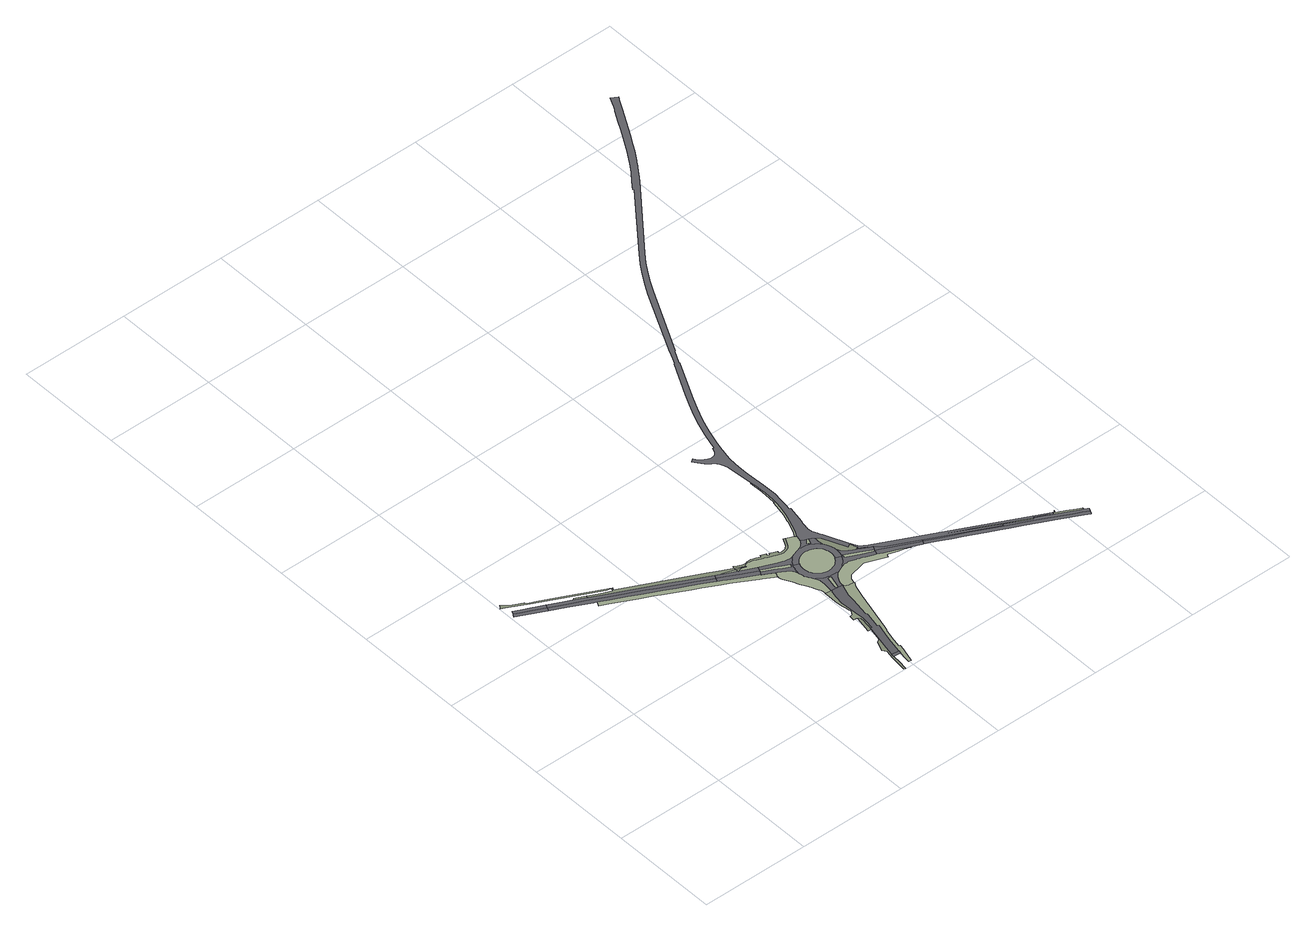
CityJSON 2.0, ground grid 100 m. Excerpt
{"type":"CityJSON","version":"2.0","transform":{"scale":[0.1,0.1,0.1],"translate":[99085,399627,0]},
"CityObjects":{
"road1":{"type":"Road","geometry":[{"type":"MultiSurface","lod":"2","boundaries":[[[0,1,2,3,4,5,6,7,8,9,10,11,12,13]]],"semantics":{"surfaces":[{"type":"TrafficArea","roadType":"Carriageway","function":"Rijstrook, Rijbaan Regionale weg (v)","administrator":"Noord-Brabant (P)"}],"values":[0]}}]},
"road2":{"type":"Road","geometry":[{"type":"MultiSurface","lod":"2","boundaries":[[[14,15,16,17,18,19,4,3,2,1,0,13,20,21,22]]],"semantics":{"surfaces":[{"type":"TrafficArea","roadType":"Carriageway","function":"Rijstrook, Rijbaan Regionale weg (v)","administrator":"Noord-Brabant (P)"}],"values":[0]}}]},
"road3":{"type":"Road","geometry":[{"type":"MultiSurface","lod":"2","boundaries":[[[23,24,25,26,27,28,29,30,31,32,33]]],"semantics":{"surfaces":[{"type":"AuxiliaryTrafficArea","administrator":"Noord-Brabant (P)"}],"values":[0]}}]},
"road4":{"type":"Road","geometry":[{"type":"MultiSurface","lod":"2","boundaries":[[[34,35,36,37,38,39,40,41,42,43,44,45,46,47,48,49,50,51,52,53,54,55,56,57,58,59,60,61,7,6,5,4]]],"semantics":{"surfaces":[{"type":"TrafficArea","roadType":"Carriageway","function":"Rijstrook, Rijbaan Regionale weg (v)","administrator":"Noord-Brabant (P)"}],"values":[0]}}]},
"road5":{"type":"Road","geometry":[{"type":"MultiSurface","lod":"2","boundaries":[[[62,63,64,65,66,67,68,69,70,71,72,46,45,44,43,42,41,40,39,38,37,36,35,34,4,19,18,17,73,74,29,28,27]]],"semantics":{"surfaces":[{"type":"TrafficArea","roadType":"Carriageway","function":"Rijstrook, Rijbaan Regionale weg (v)","administrator":"Noord-Brabant (P)"}],"values":[0]}}]},
"road6":{"type":"Road","geometry":[{"type":"MultiSurface","lod":"2","boundaries":[[[75,76,77,78,79,80,81,82,83,84,85,86,87,88,89,70,69,68,67,66,65,64,63,62,27,26,25,24,23,90,91,92,93,94,95,96,97,98,99,100,101,102,103,104,105,106,107,108,109,110,111,112,113,114,115,116,117,118,119,120,121,122,123,124,125,126,127,128,129,130,131,132,133,134,135,136,137,138,139,140,141,142,143,144,145,146,147,148,149,150,151,152,153,154,155,156,157,158,159,160,161,162,163,164,165,166,167,168,169,170,171,172,173,174,175,176,177,178,179,180,181,182,183,184,185]]],"semantics":{"surfaces":[{"type":"AuxiliaryTrafficArea","administrator":"Halderberge (G)"}],"values":[0]}}]},
"road7":{"type":"Road","geometry":[{"type":"MultiSurface","lod":"2","boundaries":[[[57,56,55,54,53,52,51,50,49,186,187,188,189,190,191,192,193,194,195,196,197,198,199,200,201,202,203,204,205,206,207,208,209,210,211,212,213,58]]],"semantics":{"surfaces":[{"type":"AuxiliaryTrafficArea","administrator":"Noord-Brabant (P)"}],"values":[0]}}]},
"road8":{"type":"Road","geometry":[{"type":"MultiSurface","lod":"2","boundaries":[[[214,215,216,217,218]]],"semantics":{"surfaces":[{"type":"TrafficArea","roadType":"Carriageway","function":"WGD Rijbaan - Lokale weg verkeersdrempel (v)"}],"values":[0]}}]},
"road9":{"type":"Road","geometry":[{"type":"MultiSurface","lod":"2","boundaries":[[[219,220,217,216,215,221,222,223,224,225,226,227,228,229,230,231,232,233,234,235,236,237,238,239,240,241,242,243,244,245]]],"semantics":{"surfaces":[{"type":"AuxiliaryTrafficArea"}],"values":[0]}}]},
"road10":{"type":"Road","geometry":[{"type":"MultiSurface","lod":"2","boundaries":[[[246,247,248,249,250,251,252,191,190,189,188,187,186,49,48,47,46]]],"semantics":{"surfaces":[{"type":"TrafficArea","roadType":"Carriageway","function":"Rijstrook, Rijbaan Regionale weg (v)","administrator":"Noord-Brabant (P)"}],"values":[0]}}]},
"road11":{"type":"Road","geometry":[{"type":"MultiSurface","lod":"2","boundaries":[[[253,254,255,256,257,258,259,260,261,249,248,247,246,46,72,71,70,89]]],"semantics":{"surfaces":[{"type":"TrafficArea","roadType":"Carriageway","function":"Rijstrook, Rijbaan Regionale weg (v)","administrator":"Noord-Brabant (P)"}],"values":[0]}}]},
"road12":{"type":"Road","geometry":[{"type":"MultiSurface","lod":"2","boundaries":[[[262,263,218,217,220,219,245,244,243,242,264,265,266,267,268,269,270,271,272,273,274,275,276,277,278,279,280,281,282,283,284,285,286,287,288,289,290,291,292,293,294,295,296,297,298,299,300,301,302,303,304,305,306]]],"semantics":{"surfaces":[{"type":"TrafficArea","roadType":"Carriageway","function":"WGD Rijbaan - Regionale weg (v)"}],"values":[0]}}]},
"road13":{"type":"Road","geometry":[{"type":"MultiSurface","lod":"2","boundaries":[[[307,308,309,310,311,312,313,314,315,316,317,318,275,274,273,272,271,270,269,268,267,266,265,264,242,241,240,239,238,237,236,235,234,233,319,320,321,322,323,324,325,326,327]]],"semantics":{"surfaces":[{"type":"AuxiliaryTrafficArea","administrator":"Halderberge (G)"}],"values":[0]}}]},
"road14":{"type":"Road","geometry":[{"type":"MultiSurface","lod":"2","boundaries":[[[328,329,330,331,332,333,214,218,263,262,306,305,304,303,302,301,300,299,298,297,296,295,294,293,292,291,290,289,288,287,286,285,284,283,282,334,335,336,337,338,339,340,341,342,343,344,345,346,347,348,349,350]]],"semantics":{"surfaces":[{"type":"AuxiliaryTrafficArea","administrator":"Halderberge (G)"}],"values":[0]}}]},
"road15":{"type":"Road","geometry":[{"type":"MultiSurface","lod":"2","boundaries":[[[351,352,353,354,355,356,357,358,359,360,361,362,363,364,365,366,367,368,369,370,371,372,373,374,375,376,377,378,379,380,381,382,383,384,385,275,318,317,316,315,314,386,387,388,389,390,391,392,393,394,395,396,397,398,399,400,198,197,196,195,194,193,192,191]]],"semantics":{"surfaces":[{"type":"AuxiliaryTrafficArea","administrator":"Noord-Brabant (P)"}],"values":[0]}}]},
"road16":{"type":"Road","geometry":[{"type":"MultiSurface","lod":"2","boundaries":[[[401,402,403,404,405,406,407,408,409,410,364,363,362,361,360,359,358,357,356,355,354,353,352,351,191,252,251,250,411,412,413,414,415,416,417]]],"semantics":{"surfaces":[{"type":"TrafficArea","roadType":"Roundabout","function":"Rijstrook, Rijbaan Regionale weg (v)","administrator":"Noord-Brabant (P)"}],"values":[0]}}]},
"road17":{"type":"Road","geometry":[{"type":"MultiSurface","lod":"2","boundaries":[[[418,419,420,421,422,423,424,425,402,401,417,416,415,414,413,412,411,250,249,261]]],"semantics":{"surfaces":[{"type":"AuxiliaryTrafficArea","administrator":"Noord-Brabant (P)"}],"values":[0]}}]},
"road18":{"type":"Road","geometry":[{"type":"MultiSurface","lod":"2","boundaries":[[[426,427,428,429,430,431,432,433,434,435,436,437,438,439,440,441,442,443,444,445,446,447,448,449,450,451,452,453,454,455,456,457,458,459,460,461]]],"semantics":{"surfaces":[{"type":"AuxiliaryTrafficArea","administrator":"Halderberge (G)"}],"values":[0]}}]},
"road19":{"type":"Road","geometry":[{"type":"MultiSurface","lod":"2","boundaries":[[[82,81,80,79,78,77,76,75,185,184,183,182,181,180,179,178,177,176,175,174,173,172,171,170,169,168,167,166,165,164,163,162,161,160,159,158,157,156,155,154,153,152,151,150,149,148,147,146,145,144,143,142,462,463,464,465,466,467,468,469,470,471,472,473,474,475,476,477,478,479,480,481,482,483,484,485,486,487,488,489,490,491,492,493,494,495,496,497,498,499,500,258,257,256,255,254,253,89,88,87,86,85,84,83]]],"semantics":{"surfaces":[{"type":"AuxiliaryTrafficArea","administrator":"Noord-Brabant (P)"}],"values":[0]}}]},
"road20":{"type":"Road","geometry":[{"type":"MultiSurface","lod":"2","boundaries":[[[498,497,496,495,494,493,492,491,490,501,502,503,504,505,506,404,403,402,425,424,423,422,421,420,419,418,261,260,259,258,500,499]]],"semantics":{"surfaces":[{"type":"TrafficArea","roadType":"Roundabout","function":"Rijstrook, Rijbaan Regionale weg (v)","administrator":"Noord-Brabant (P)"}],"values":[0]}}]},
"road21":{"type":"Road","geometry":[{"type":"MultiSurface","lod":"2","boundaries":[[[507,508,509,510,511,512,513,514,515,516,278,277,276,275,385,384,383,382,381,380,379,378,377,376,375,517,518,519,520,521,522,523,524,525]]],"semantics":{"surfaces":[{"type":"TrafficArea","roadType":"Roundabout","function":"Rijstrook, Rijbaan Lokale weg (v)","administrator":"Noord-Brabant (P)"}],"values":[0]}}]},
"road22":{"type":"Road","geometry":[{"type":"MultiSurface","lod":"2","boundaries":[[[526,527,528,529,530,531,532,516,515,514,513,512,511,510,509,508,507,525]]],"semantics":{"surfaces":[{"type":"AuxiliaryTrafficArea","administrator":"Noord-Brabant (P)"}],"values":[0]}}]},
"road23":{"type":"Road","geometry":[{"type":"MultiSurface","lod":"2","boundaries":[[[533,534,535,536,537,538,539,540,541,542,543,281,280,279,278,516,532,531,530,529,528,527,526,525,524,544,545,546,547,548,549,550]]],"semantics":{"surfaces":[{"type":"TrafficArea","roadType":"Roundabout","function":"Rijstrook, Rijbaan Lokale weg (v)","administrator":"Noord-Brabant (P)"}],"values":[0]}}]},
"road24":{"type":"Road","geometry":[{"type":"MultiSurface","lod":"2","boundaries":[[[551,552,553,554,555,556,557,558,559,560,561,562,563,564,565,566,567,568,569,570,571,572,573,574,575,576,577,578,579,580,581,582,583,584,585,586,587,588,589,590,591,592,593,594,595,596,597,598,599,600,550,549,548,547,546,545,544,524,523,522,521,520,519,518,517,375,374,373,372,371,370,369,368,367,366,365,364,410,409,408,407,406,405,404,601]]],"semantics":{"surfaces":[{"type":"TrafficArea","roadType":"Roundabout","function":"Rijstrook, Rijbaan Regionale weg (v)","administrator":"Noord-Brabant (P)"}],"values":[0]}}]},
"road25":{"type":"Road","geometry":[{"type":"MultiSurface","lod":"2","boundaries":[[[602,603,604,605,606,607,608,609,610,611,612,613,614,615,616,617,618,619,620,621,622,623,624,625,626,627,628,629,630,585,584,583,582,581,580,579,578,577,576,575,574,573,572,571,570,569,568,567,566,565,564,563,562,561,560,559,558,557,556,555,554,553,552,551,601]]],"semantics":{"surfaces":[{"type":"AuxiliaryTrafficArea","administrator":"Noord-Brabant (P)"}],"values":[0]}}]},
"road26":{"type":"Road","geometry":[{"type":"MultiSurface","lod":"2","boundaries":[[[631,632,633,634,635,636,637,638,639,640,641,642,643,586,585,630,629,628,627,626,625,624,623,622,621,620,619,618,617,616,615,614,613,612,611,610,609,608,607,606,605,604,603,602,601,404,506,505,504,503,502,501,490,489,488,487,486,485,484,483,482,481,644,645,646,647,648,649,650,651,652,653,654,655,656,657,658]]],"semantics":{"surfaces":[{"type":"TrafficArea","roadType":"Roundabout","function":"Rijstrook, Rijbaan Regionale weg (v)","administrator":"Noord-Brabant (P)"}],"values":[0]}}]},
"road27":{"type":"Road","geometry":[{"type":"MultiSurface","lod":"2","boundaries":[[[659,660,661,662,663,664,665,666,667,668,669,650,649,648,647,646,645,644,481,480,479,478,477,476,475,474,670,671,672,673,674]]],"semantics":{"surfaces":[{"type":"TrafficArea","roadType":"Roundabout","function":"Rijstrook, Rijbaan Lokale weg (v)","administrator":"Noord-Brabant (P)"}],"values":[0]}}]},
"road28":{"type":"Road","geometry":[{"type":"MultiSurface","lod":"2","boundaries":[[[675,676,677,678,679,667,666,665,664,663,662,661,660,659,674,673]]],"semantics":{"surfaces":[{"type":"AuxiliaryTrafficArea","administrator":"Noord-Brabant (P)"}],"values":[0]}}]},
"road29":{"type":"Road","geometry":[{"type":"MultiSurface","lod":"2","boundaries":[[[680,681,682,683,684,685,658,657,656,655,654,653,652,651,650,669,668,667,679,678,677,676,675,673,686,687,688]]],"semantics":{"surfaces":[{"type":"TrafficArea","roadType":"Roundabout","function":"Rijstrook, Rijbaan Lokale weg (v)","administrator":"Noord-Brabant (P)"}],"values":[0]}}]},
"road30":{"type":"Road","geometry":[{"type":"MultiSurface","lod":"2","boundaries":[[[689,690,691,692,693,694,695,696,697,698,699,700,701,702,703,704,705,706,707,708,709,710,592,591,590,589,588,587,586,711,712,713,714,715,716,717,718]]],"semantics":{"surfaces":[{"type":"TrafficArea","roadType":"Roundabout","function":"Rijstrook, Rijbaan Regionale weg (v)","administrator":"Noord-Brabant (P)"}],"values":[0]}}]},
"road31":{"type":"Road","geometry":[{"type":"MultiSurface","lod":"2","boundaries":[[[719,720,721,722,723,724,725,726,727,728,729,730,731,732,733,734,735,341,340,339,338,337,336,335,334,282,281,543,542,541,540,539,538,537,536,535,534,533,550,600,599,598,597,596,595,594,593,592,710,709,708,707,706,705,704,703,702,701,700,699,698,697,696,695,694,736,737,738,739,740,741,742,743,744,745,746,747,748,749,750,751,752]]],"semantics":{"surfaces":[{"type":"AuxiliaryTrafficArea","administrator":"Noord-Brabant (P)"}],"values":[0]}}]},
"road32":{"type":"Road","geometry":[{"type":"MultiSurface","lod":"2","boundaries":[[[714,713,753,754,755,756,757,758,759,760,692,691,690,689,718,717,716,715]]],"semantics":{"surfaces":[{"type":"AuxiliaryTrafficArea","administrator":"Noord-Brabant (P)"}],"values":[0]}}]},
"road33":{"type":"Road","geometry":[{"type":"MultiSurface","lod":"2","boundaries":[[[761,762,763,764,765,766,767,768,769,770,771,772,773,774,775,776,777,778,779,780,781,782,783,784,785,786,787,788,789,790,791,792,793,794,795]]],"semantics":{"surfaces":[{"type":"AuxiliaryTrafficArea","administrator":"Halderberge (G)"}],"values":[0]}}]},
"road34":{"type":"Road","geometry":[{"type":"MultiSurface","lod":"2","boundaries":[[[796,797,798,799,760,759,758,757,756,755,754,753,713,712,711,586,643,642,641,640,639,638,637,800,801,802,803,804,805,806,807,808,809,810]]],"semantics":{"surfaces":[{"type":"TrafficArea","roadType":"Roundabout","function":"Rijstrook, Rijbaan Regionale weg (v)","administrator":"Noord-Brabant (P)"}],"values":[0]}}]},
"road35":{"type":"Road","geometry":[{"type":"MultiSurface","lod":"2","boundaries":[[[807,806,805,804,803,802,801,800,637,636,635,634,633,632,631,658,685,684,683,682,681,680,688,811,812,813,814,815,816,817,818,819,820,821,822,823,824,825,826,827,828,829,830,831,832,833,834,835,836,837,838,839,797,796,810,809,808]]],"semantics":{"surfaces":[{"type":"AuxiliaryTrafficArea","administrator":"Noord-Brabant (P)"}],"values":[0]}}]},
"road36":{"type":"Road","geometry":[{"type":"MultiSurface","lod":"2","boundaries":[[[840,841,842,843,844,845,846,847,848,849,850,851,852,853,854,855,856,857,858,859,860,861,862,863,864]]],"semantics":{"surfaces":[{"type":"AuxiliaryTrafficArea","administrator":"Halderberge (G)"}],"values":[0]}}]},
"road37":{"type":"Road","geometry":[{"type":"MultiSurface","lod":"2","boundaries":[[[865,866,867,868,869,870,871,872,873,874,875,876,739,738,737,736,694,693,692,760]]],"semantics":{"surfaces":[{"type":"TrafficArea","roadType":"Carriageway","function":"Rijstrook, Rijbaan Regionale weg (v)","administrator":"Noord-Brabant (P)"}],"values":[0]}}]},
"road38":{"type":"Road","geometry":[{"type":"MultiSurface","lod":"2","boundaries":[[[877,878,879,880,881,882,883,884,870,869,868,867,866,865,760,799,798,797,839]]],"semantics":{"surfaces":[{"type":"TrafficArea","roadType":"Carriageway","function":"Rijstrook, Rijbaan Regionale weg (v)","administrator":"Noord-Brabant (P)"}],"values":[0]}}]},
"road39":{"type":"Road","geometry":[{"type":"MultiSurface","lod":"2","boundaries":[[[885,886,887,888,889,890,891,892,893,894,895,896,897,898,882,881,880,879,878,877,839,838,837,836,835,834,833,832]]],"semantics":{"surfaces":[{"type":"AuxiliaryTrafficArea"}],"values":[0]}}]},
"road40":{"type":"Road","geometry":[{"type":"MultiSurface","lod":"2","boundaries":[[[899,900,901,902,903,904,905,906,907,908,909,910,911,912,913,914,915,916,917,918,919,920,921,922,923,924,873,872,871,870]]],"semantics":{"surfaces":[{"type":"TrafficArea","roadType":"Carriageway","function":"Rijstrook, Rijbaan Regionale weg (v)","administrator":"Noord-Brabant (P)"}],"values":[0]}}]},
"road41":{"type":"Road","geometry":[{"type":"MultiSurface","lod":"2","boundaries":[[[898,897,896,895,894,893,892,891,925,926,927,928,929,930,931,932,933,934,935,936,909,908,907,906,905,904,903,902,901,900,899,870,884,883,882]]],"semantics":{"surfaces":[{"type":"TrafficArea","roadType":"Carriageway","function":"Rijstrook, Rijbaan Regionale weg (v)","administrator":"Noord-Brabant (P)"}],"values":[0]}}]},
"road42":{"type":"Road","geometry":[{"type":"MultiSurface","lod":"2","boundaries":[[[937,938,939,932,931,930,929,928,927,926,925,891,890,940,941,942,943,944,945,946]]],"semantics":{"surfaces":[{"type":"AuxiliaryTrafficArea","administrator":"Noord-Brabant (P)"}],"values":[0]}}]},
"road43":{"type":"Road","geometry":[{"type":"MultiSurface","lod":"2","boundaries":[[[947,948,949,950,951,952,953,954,955,956,957,958,959,960,961,962,963,964,965,966,967,968,969,970,971,972,973,974,975,976,977,978,979,980,981,982,983,984,944,943,942,941,940,890,889,888,887,886,885,832,831,830,829,828,827,826,825,824,823,822,821,820,819,818,817,816,815,814,813,812,811,688,687,686,673,672,671,670,474,473,472,471,470,469,985,845,844,843,842,841,840,864,863,862,861,860,859,986,987,988,989,990,991,992,993,994,995,996,997,998,999,1000,1001,1002,1003,1004,1005,1006,1007,1008,1009,1010,1011,1012,1013,1014,1015,1016,1017,1018,1019,1020,1021,1022,1023,1024,1025,1026,1027,1028,1029,1030,1031,1032,1033,1034,1035,1036,1037,1038,1039,1040,1041,1042,1043,1044,1045,1046,1047,1048,1049,1050,1051,1052,1053,1054,1055,1056,1057,1058,1059,1060,1061,1062,1063,1064,1065,1066,1067,1068,1069,1070,1071,1072,1073,1074,1075,1076,1077,1078,1079,1080,1081,1082,1083,1084,1085,1086,1087,1088,1089,1090,1091,1092,1093,1094,1095,1096,1097,1098,1099,1100,1101,1102,1103,1104,1105,1106,1107,1108,1109,1110,1111,1112,1113,1114,1115,1116,1117,1118,1119,1120,1121,1122,1123,1124,1125,1126,1127]]],"semantics":{"surfaces":[{"type":"TrafficArea","roadType":"Carriageway","function":"WGD Rijbaan - Lokale weg (v)"}],"values":[0]}}]}
},
"vertices":[
[35,2439,31],[94,2409,32],[166,2374,31],[245,2335,32],[267,2324,32],[266,2322,33],[254,2296,32],[253,2294,32],[234,2304,32],[130,2355,31],[8,2415,31],[9,2418,31],[23,2443,32],[24,2445,31],
[103,2442,31],[168,2410,32],[229,2381,32],[282,2354,33],[281,2351,33],[268,2325,33],[25,2446,32],[38,2471,32],[40,2473,31],
[589,2222,33],[587,2221,33],[584,2216,33],[584,2213,34],[585,2204,34],[534,2230,34],[477,2258,33],[489,2260,33],[491,2263,33],[493,2267,32],[494,2271,32],
[353,2281,33],[462,2226,34],[553,2181,35],[663,2127,35],[767,2074,35],[879,2018,35],[979,1968,35],[1055,1929,35],[1132,1889,35],[1241,1833,35],[1340,1782,35],[1434,1733,35],[1470,1714,35],[1469,1712,35],[1455,1687,35],[1453,1684,35],[1360,1734,35],[1255,1787,35],[1165,1833,35],[1072,1881,34],[996,1920,35],[894,1972,34],[821,2009,34],[695,2072,34],[604,2116,34],[578,2129,34],[470,2184,34],[386,2227,33],
[728,2132,34],[831,2081,34],[948,2021,34],[1063,1963,34],[1161,1914,35],[1254,1864,35],[1340,1820,35],[1442,1767,35],[1486,1744,35],[1484,1740,35],[1470,1715,36],[303,2343,33],[402,2295,33],
[1649,1700,33],[1648,1697,34],[1652,1695,33],[1680,1682,0],[1697,1674,36],[1706,1669,36],[1726,1662,36],[1734,1660,36],[1733,1657,36],[1733,1656,36],[1685,1672,36],[1571,1710,37],[1533,1722,37],[1524,1725,36],[1524,1723,35],[594,2220,32],[693,2171,33],[776,2131,33],[778,2134,32],[792,2163,32],[766,2196,0],[221,2468,0],[44,2562,0],[28,2571,0],[12,2582,0],[22,2596,0],[35,2613,0],[47,2601,0],[72,2579,0],[91,2564,0],[112,2551,0],[194,2506,0],[191,2501,0],[228,2483,0],[279,2457,0],[453,2371,0],[577,2309,0],[822,2186,0],[812,2169,0],[1481,1835,0],[1570,1790,0],[1753,1699,0],[1772,1697,35],[1791,1696,37],[1814,1694,37],[1834,1689,37],[1856,1679,37],[1876,1670,37],[1891,1663,37],[1900,1684,37],[1945,1664,37],[1938,1645,37],[1959,1636,37],[1968,1655,37],[2033,1628,37],[2025,1609,37],[2038,1605,37],[2052,1603,37],[2064,1604,37],[2074,1606,37],[2086,1609,36],[2096,1614,36],[2104,1619,36],[2120,1634,36],[2129,1648,36],[2161,1711,33],[2176,1703,33],[2177,1702,33],[2145,1640,34],[2141,1633,34],[2137,1626,34],[2132,1619,35],[2127,1614,34],[2122,1610,34],[2119,1606,34],[2113,1601,34],[2106,1598,35],[2099,1595,35],[2092,1591,35],[2084,1589,35],[2076,1587,35],[2068,1585,35],[2061,1585,35],[2053,1584,35],[2045,1585,35],[2037,1586,35],[2029,1588,35],[2022,1590,35],[1994,1601,35],[1975,1608,35],[1948,1620,35],[1934,1626,35],[1916,1634,36],[1907,1638,36],[1899,1642,35],[1852,1662,35],[1833,1670,35],[1826,1673,36],[1813,1677,35],[1806,1679,35],[1796,1680,35],[1777,1683,35],[1767,1685,35],[1757,1687,35],[1747,1689,34],[1739,1690,35],[1739,1690,34],[1731,1691,33],[1723,1694,34],[1674,1720,33],[1662,1726,33],
[1457,1682,35],[1497,1660,35],[1505,1656,35],[1622,1590,36],[1749,1519,36],[1759,1513,36],[1758,1510,35],[1767,1505,37],[1808,1481,37],[1858,1452,37],[1848,1431,35],[1845,1417,35],[1844,1409,35],[1735,1472,36],[1717,1482,36],[1613,1542,36],[1510,1600,35],[1455,1630,35],[1432,1642,35],[1315,1704,35],[1244,1741,35],[1137,1796,35],[1030,1851,35],[976,1879,35],[869,1933,35],[761,1987,35],[654,2041,34],[583,2076,34],
[2017,161,0],[1951,168,0],[1953,182,0],[1954,195,0],[2021,186,0],
[1962,247,0],[1962,248,0],[1943,99,0],[1930,7,0],[1915,9,0],[1934,161,0],[1947,243,0],[1922,281,0],[1938,343,34],[1960,357,34],[1969,363,33],[1995,488,31],[1969,493,32],[2002,651,33],[2009,683,0],[2018,680,0],[2024,677,0],[2030,672,0],[2035,668,0],[2040,662,0],[2037,624,0],[2032,584,0],[2027,550,0],[2023,531,0],[2022,528,0],[2017,506,0],[1984,351,0],
[1506,1694,35],[1544,1674,36],[1640,1624,36],[1780,1552,37],[1779,1551,37],[1774,1540,36],[1760,1515,36],
[1536,1717,36],[1587,1690,36],[1643,1663,36],[1723,1626,36],[1795,1594,36],[1796,1594,36],[1796,1591,36],[1785,1565,36],[1780,1554,37],
[2039,273,0],[2021,188,0],[2042,526,0],[2044,539,0],[2054,606,0],[2057,659,0],[2056,702,0],[2054,741,0],[2051,795,0],[2048,837,0],[2046,886,0],[2045,888,0],[2047,956,17],[2052,1024,33],[2093,1019,34],[2105,1018,35],[2112,1017,35],[2120,1016,35],[2158,1011,34],[2160,1011,34],[2162,1010,34],[2146,922,0],[2136,855,0],[2109,679,0],[2109,678,0],[2109,677,0],[2109,676,0],[2110,675,0],[2111,674,0],[2112,674,0],[2113,674,0],[2114,674,0],[2115,674,0],[2115,675,0],[2116,675,0],[2116,676,0],[2117,676,0],[2117,677,0],[2117,678,0],[2113,648,0],[2086,517,0],[2085,515,0],[2099,512,0],[2071,408,0],[2054,341,0],
[2018,749,32],[2015,773,30],[2009,801,30],[2001,841,31],[1998,870,31],[1996,902,31],[1998,953,31],[2000,1030,32],[2015,1028,33],[2041,1025,33],[2043,1025,34],[2050,1024,34],[2004,684,0],[1999,684,0],[1992,685,0],[1996,732,0],[2003,731,0],[2010,732,0],[2017,733,0],[2018,733,0],[2018,734,0],
[2060,186,0],[2032,89,0],[2025,56,0],[2023,44,0],[2001,50,0],[2007,99,0],[2163,1009,34],[2166,1003,33],[2172,996,33],[2180,991,32],[2201,986,31],[2225,982,30],[2227,981,32],[2245,978,32],[2252,976,32],[2248,960,0],[2218,851,0],[2116,467,0],[2107,430,0],[2104,431,0],[2081,343,0],[2056,234,0],[2071,230,0],
[1860,1455,36],[1874,1447,36],[1895,1434,36],[1900,1431,36],[1936,1410,37],[1943,1404,37],[1952,1397,37],[1963,1386,37],[1969,1377,37],[1974,1369,37],[1978,1360,38],[1982,1351,38],[1986,1338,38],[1989,1326,38],[1991,1313,38],[1993,1302,38],[1995,1292,38],[1998,1281,38],[2003,1269,38],[2008,1258,38],[2012,1248,38],[2019,1237,38],[2025,1228,38],[2034,1216,38],[2042,1202,38],[2049,1189,38],[2054,1175,38],[2057,1164,37],[2059,1154,37],[2061,1141,36],[2061,1131,36],[2061,1119,36],[2060,1101,35],[2056,1069,34],[2053,1035,33],[2000,1040,33],[1999,1049,33],[1997,1064,33],[1995,1074,33],[1990,1090,33],[1983,1105,33],[1972,1128,33],[1967,1138,33],[1942,1187,34],[1916,1237,34],[1890,1291,35],[1860,1349,35],[1853,1362,35],[1847,1377,35],[1844,1395,35],
[1997,1423,38],[2004,1437,38],[2013,1433,37],[2015,1432,38],[2012,1427,38],[2006,1415,38],[2006,1409,38],[2001,1395,38],[1996,1376,38],[1994,1355,38],[1779,1547,36],[1780,1544,36],[1782,1540,36],[1875,1489,37],[1890,1481,37],[1902,1474,37],[1915,1467,37],
[1783,1556,36],[1788,1558,37],[1794,1557,37],[1853,1528,37],[1887,1512,37],[1903,1504,37],[1929,1491,37],[2011,1451,38],
[2102,889,0],[2102,887,0],[2101,886,0],[2100,884,0],[2099,883,0],[2098,882,0],[2096,881,0],[2095,881,0],[2093,880,0],[2092,880,0],[2090,880,0],[2088,881,0],[2087,882,0],[2085,883,0],[2084,884,0],[2083,885,0],[2083,887,0],[2082,888,0],[2082,890,0],[2082,892,0],[2087,921,0],[2089,928,0],[2092,934,0],[2096,940,0],[2101,945,0],[2102,945,0],[2103,945,0],[2104,945,0],[2105,945,0],[2106,944,0],[2107,944,0],[2107,943,0],[2108,942,0],[2108,941,0],[2108,940,0],[2108,939,0],
[2178,1702,33],[2226,1678,35],[2236,1672,35],[2243,1667,35],[2249,1662,35],[2253,1655,36],[2255,1648,36],[2255,1639,36],[2255,1636,36],[2254,1632,36],[2251,1623,36],[2247,1616,36],[2243,1608,36],[2242,1605,36],[2232,1589,36],[2221,1576,37],[2211,1566,37],[2200,1557,37],[2189,1550,38],[2174,1543,38],[2165,1540,38],[2150,1536,38],[2140,1534,38],[2127,1531,38],[2129,1529,38],[2117,1524,38],[2102,1518,38],[2095,1516,38],[2090,1514,38],[2083,1512,38],[2066,1509,37],[2052,1506,37],[2043,1506,37],[2037,1506,37],[2020,1508,37],[2002,1511,37],[1981,1519,36],[1946,1533,36],[1924,1542,36],
[2079,1503,38],[2060,1490,38],[2047,1477,38],[2034,1463,38],[2025,1448,38],[2019,1439,38],
[2121,1143,38],[2113,1108,37],[2105,1073,35],[2103,1056,35],[2102,1041,35],[2104,1025,35],[2105,1022,35],[2107,1020,35],[2110,1018,35],[2112,1018,35],[2054,1198,38],[2071,1184,38],[2087,1172,38],[2105,1164,38],[2121,1157,38],[2127,1155,38],[2137,1152,39],[2139,1151,38],[2136,1139,38],
[2151,1135,38],[2142,1102,37],[2136,1076,36],[2126,1039,35],[2122,1023,35],[2120,1019,35],[2115,1017,35],
[2226,1137,38],[2219,1133,38],[2212,1128,38],[2205,1121,37],[2202,1117,37],[2193,1107,37],[2188,1099,37],[2185,1093,36],[2182,1087,36],[2175,1070,35],[2168,1046,34],[2147,1149,38],[2157,1147,38],[2161,1147,38],[2184,1146,38],[2202,1146,38],[2217,1148,38],[2233,1142,38],
[2062,1401,39],[2058,1391,39],[2054,1380,39],[2051,1367,39],[2049,1353,39],[2048,1335,39],[2050,1318,39],[2054,1301,39],[2059,1287,39],[2065,1275,39],[2071,1264,39],[2079,1253,39],[2090,1241,39],[2101,1231,39],[2109,1224,39],[2119,1219,39],[2131,1212,39],[2144,1207,39],[2158,1204,39],[2171,1201,39],[2181,1200,39],[2191,1200,39],[2204,1201,39],[2216,1202,39],[2225,1205,39],[2237,1208,39],[2249,1213,39],[2260,1219,39],[2270,1225,39],[2279,1232,39],[2286,1239,39],[2296,1249,39],[2304,1260,39],[2312,1273,39],[2315,1279,39],[2365,1256,38],[2363,1251,38],[2356,1239,38],[2341,1216,38],[2326,1200,38],[2303,1182,38],[2287,1168,38],[2278,1165,38],[2267,1159,38],[2260,1156,38],[2261,1154,38],[2254,1152,38],[2245,1148,38],[2237,1145,38],[2234,1142,38],[2064,1406,39],
[2067,1412,39],[2074,1421,39],[2081,1430,39],[2088,1439,39],[2096,1447,39],[2104,1453,39],[2111,1458,39],[2125,1466,39],[2141,1473,39],[2158,1478,39],[2176,1481,39],[2194,1481,39],[2209,1480,39],[2227,1476,39],[2246,1470,39],[2262,1462,39],[2279,1450,39],[2289,1440,39],[2297,1431,39],[2308,1417,39],[2315,1404,39],[2321,1389,39],[2327,1370,39],[2329,1356,39],[2329,1340,39],[2329,1327,39],[2327,1314,39],[2323,1299,39],[2319,1287,39],
[2358,1447,38],[2365,1434,38],[2371,1420,38],[2376,1408,38],[2380,1396,38],[2384,1380,38],[2387,1366,38],[2384,1332,38],[2382,1317,38],[2379,1297,38],[2374,1278,38],[2373,1273,38],[2370,1265,38],[2187,1537,38],[2202,1536,38],[2220,1534,38],[2242,1530,38],[2246,1529,38],[2256,1526,38],[2265,1522,38],[2268,1521,38],[2275,1517,38],[2282,1514,38],[2305,1500,38],[2320,1488,38],[2334,1473,38],[2341,1464,38],[2354,1456,38],
[2289,1582,37],[2286,1581,37],[2280,1578,37],[2275,1572,37],[2270,1567,37],[2266,1560,37],[2261,1552,37],[2255,1540,38],[2270,1534,38],[2269,1533,38],[2266,1524,38],[2246,1606,36],[2276,1591,36],[2287,1586,36],[2296,1581,37],[2292,1583,37],
[2299,1578,37],[2301,1573,37],[2300,1569,37],[2292,1548,37],[2284,1528,38],
[2345,1535,37],[2343,1515,37],[2344,1498,38],[2345,1486,38],[2348,1476,38],[2352,1462,38],[2303,1578,36],[2346,1557,36],[2349,1555,36],
[2592,1136,37],[2596,1136,37],[2599,1136,37],[2603,1139,37],[2599,1130,37],[2590,1101,36],[2567,1110,36],[2506,1133,36],[2479,1144,36],[2457,1151,36],[2436,1159,36],[2429,1161,36],[2400,1171,37],[2383,1176,37],[2367,1180,37],[2363,1180,37],[2360,1181,37],[2348,1180,37],[2333,1179,37],[2320,1178,38],[2308,1175,38],[2297,1172,37],[2368,1255,38],[2377,1251,38],[2378,1250,38],[2371,1236,38],[2452,1198,37],[2471,1190,36],[2475,1188,36],[2493,1180,36],
[2638,1028,37],[2634,1018,38],[2449,1090,36],[2436,1088,36],[2419,1083,36],[2400,1078,36],[2367,1071,36],[2334,1067,35],[2320,1064,34],[2313,1063,33],[2294,1058,33],[2283,1050,33],[2272,1040,33],[2267,1033,33],[2262,1025,33],[2258,1016,33],[2252,998,33],[2638,1079,36],[2715,1045,37],[2780,1015,37],[2809,1002,37],[2807,998,37],[2817,993,38],[2840,982,38],[2840,980,38],[2835,982,39],[2826,987,39],[2816,991,39],[2807,995,39],[2798,998,39],[2731,1017,38],[2645,1043,37],[2644,1043,37],[2644,1042,37],
[2384,1264,38],[2464,1224,37],[2486,1213,37],[2504,1204,36],[2599,1156,37],[2604,1152,37],[2604,1147,37],[2604,1142,37],
[2347,1688,0],[2346,1687,0],[2345,1686,0],[2344,1685,0],[2343,1685,0],[2342,1685,0],[2341,1685,0],[2340,1685,0],[2339,1686,0],[2338,1686,0],[2337,1687,0],[2337,1688,0],[2336,1688,0],[2336,1689,0],[2338,1723,0],[2339,1724,0],[2340,1726,0],[2341,1727,0],[2342,1728,0],[2343,1729,0],[2345,1729,0],[2346,1730,0],[2348,1730,0],[2349,1730,0],[2351,1729,0],[2352,1729,0],[2354,1728,0],[2355,1727,0],[2356,1725,0],[2356,1724,0],[2357,1723,0],[2357,1721,0],[2357,1719,0],[2357,1718,0],[2357,1716,0],
[2600,1195,36],[2625,1182,36],[2624,1179,36],[2610,1154,37],[2390,1352,37],[2394,1341,37],[2399,1328,37],[2404,1319,37],[2413,1307,37],[2420,1298,36],[2432,1287,36],[2449,1276,36],[2480,1260,36],[2502,1248,36],[2517,1240,36],
[2351,1559,32],[2354,1563,27],[2357,1566,23],[2360,1569,18],[2364,1571,14],[2368,1572,9],[2373,1573,5],[2377,1573,0],[2382,1573,0],[2387,1571,0],[2392,1569,0],[2396,1566,0],[2399,1563,0],[2402,1559,0],[2405,1554,0],[2454,1444,0],[2502,1335,0],[2505,1328,36],[2508,1321,36],[2521,1291,36],[2519,1285,36],[2530,1263,36],[2527,1258,36],[2523,1251,36],[2524,1250,36],[2523,1246,37],[2521,1242,37],[2631,1182,37],[2631,1179,36],
[2412,2065,0],[2399,1994,0],[2380,1924,0],[2357,1856,0],[2315,1743,0],[2286,1693,0],[2269,1702,0],[2290,1737,0],[2307,1775,0],[2337,1855,0],[2342,1869,0],[2364,1939,0],[2381,2010,0],[2390,2052,0],[2396,2094,0],[2406,2090,0],[2406,2100,0],[2412,2245,0],[2408,2375,0],[2416,2377,0],[2421,2325,0],[2423,2273,0],[2423,2217,0],[2422,2162,0],[2420,2136,0],
[2654,1118,37],[2735,1080,38],[2807,1045,38],[2847,1026,38],[2929,986,39],[2953,975,39],[2953,973,39],[2940,948,39],[2938,944,38],[2925,950,38],[2854,982,38],[2823,996,38],
[2680,1153,36],[2758,1111,37],[2821,1079,37],[2884,1047,38],[2922,1028,38],[2968,1006,38],[2967,1003,39],[2954,976,39],
[2532,1268,0],[2559,1244,0],[2588,1223,0],[2619,1205,0],[3786,618,0],[3781,614,39],[3772,608,40],[3682,652,40],[3573,708,40],[3478,756,40],[3396,797,39],[3305,841,39],[3184,901,39],[3065,960,39],
[3078,915,39],[3292,811,40],[3462,727,41],[3605,656,40],[3671,623,40],[3752,581,41],[3852,530,42],[3942,484,42],[4033,438,42],[4100,404,42],[4152,377,42],[4151,375,42],[4138,350,41],[4137,348,41],[4087,374,41],[3901,469,41],[3783,528,40],[3657,591,40],[3548,643,40],[3483,677,40],[3389,723,40],[3308,764,40],[3225,806,39],[3139,848,39],[3049,891,39],[2989,920,39],
[3784,602,40],[3862,562,40],[3893,545,40],[3929,527,41],[4031,475,41],[4080,450,41],[4101,440,41],[4130,425,41],[4158,410,41],[4167,405,41],[4166,404,41],[4153,378,42],
[4016,503,40],[4096,463,39],[4132,444,39],[3788,610,39],[3899,555,39],[3904,559,0],[3931,545,0],[3943,569,0],[3949,565,38],[3939,544,39],
[2419,1791,0],[2414,1771,0],[2412,1762,0],[2409,1747,0],[2407,1735,0],[2406,1729,0],[2404,1721,0],[2403,1712,0],[2403,1707,0],[2402,1698,0],[2401,1694,0],[2401,1687,0],[2401,1681,0],[2401,1678,0],[2401,1674,0],[2402,1670,0],[2402,1668,0],[2403,1665,0],[2405,1659,0],[2409,1646,0],[2411,1640,0],[2414,1632,0],[2416,1628,0],[2421,1618,0],[2423,1613,0],[2428,1604,0],[2433,1595,0],[2443,1576,0],[2448,1564,0],[2479,1493,0],[2556,1319,0],[2559,1318,0],[2567,1303,0],[2576,1290,0],[2588,1278,0],[2601,1269,0],[2616,1261,0],[3954,589,0],[2256,1641,35],[2396,2625,0],[2396,2626,0],[2391,2649,0],[2384,2671,0],[2373,2693,0],[2360,2712,0],[2345,2729,0],[2327,2744,0],[2287,2779,0],[2252,2819,0],[2238,2839,0],[2225,2859,0],[2224,2861,0],[2253,2881,0],[2265,2862,0],[2279,2845,0],[2295,2830,0],[2319,2814,0],[2345,2801,0],[2372,2792,0],[2384,2793,0],[2394,2796,0],[2405,2800,0],[2414,2807,0],[2422,2814,0],[2429,2823,0],[2434,2833,0],[2442,2850,0],[2447,2869,0],[2460,2866,0],[2472,2916,0],[2506,3030,0],[2545,3143,0],[2589,3253,0],[2638,3362,0],[2691,3468,0],[2854,3787,0],[2855,3786,0],[2856,3786,0],[2857,3786,0],[2858,3786,0],[2859,3786,0],[2860,3787,0],[2860,3788,0],[2861,3788,0],[2862,3789,0],[2920,3906,0],[2920,3907,0],[2920,3908,0],[2920,3909,0],[2920,3910,0],[2920,3911,0],[2919,3911,0],[2919,3912,0],[2918,3912,0],[2917,3913,0],[3225,4519,0],[3279,4620,0],[3338,4718,0],[3403,4813,0],[3471,4905,0],[3924,5480,0],[3914,5488,0],[3941,5522,0],[3974,5564,0],[4035,5645,0],[4093,5727,0],[4148,5812,0],[4165,5839,0],[4206,5907,0],[4245,5975,0],[4294,6063,0],[4335,6136,0],[4401,6253,0],[4408,6266,0],[4432,6310,0],[4437,6319,0],[4456,6361,0],[4469,6385,0],[4527,6353,0],[4513,6328,0],[4510,6325,0],[4507,6325,0],[4454,6230,0],[4309,5968,0],[4254,5873,0],[4214,5807,0],[4153,5712,0],[4128,5676,0],[4124,5670,0],[4118,5662,0],[4079,5608,0],[4071,5596,0],[4070,5595,0],[4016,5522,0],[3967,5461,0],[3508,4881,0],[3444,4794,0],[3383,4705,0],[3328,4613,0],[3276,4518,0],[2958,3893,0],[2957,3893,0],[2956,3893,0],[2955,3894,0],[2954,3894,0],[2954,3893,0],[2953,3893,0],[2952,3893,0],[2951,3892,0],[2951,3891,0],[2950,3891,0],[2891,3775,0],[2890,3774,0],[2890,3773,0],[2890,3772,0],[2890,3771,0],[2890,3770,0],[2891,3770,0],[2891,3769,0],[2892,3768,0],[2893,3768,0],[2894,3767,0],[2895,3767,0],[2717,3420,0],[2656,3290,0],[2600,3158,0],[2557,3033,0],[2518,2908,0],[2498,2839,0],[2483,2770,0],[2471,2700,0],[2463,2623,0],[2460,2547,0],[2460,2470,0],[2470,2298,0],[2472,2229,0],[2470,2160,0],[2463,2089,0],[2452,2018,0],[2442,1959,0],[2454,1956,0]
]}
